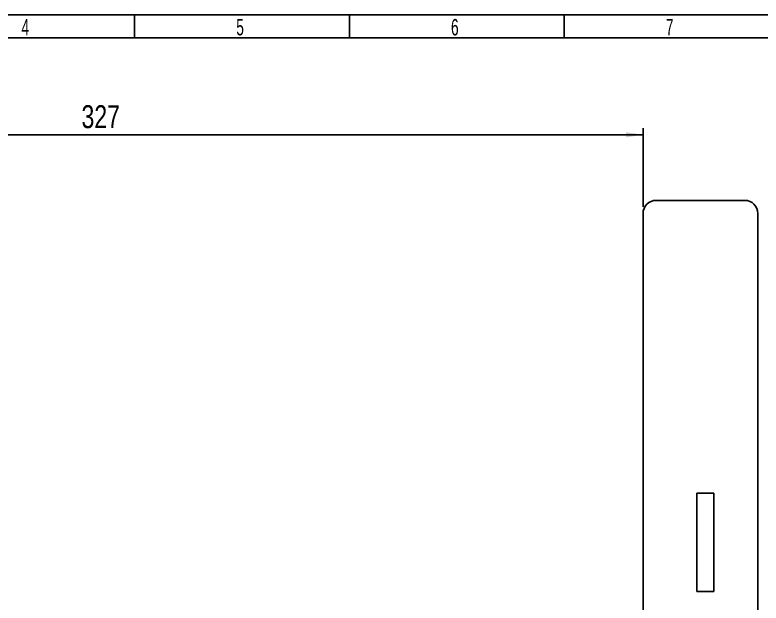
# Model space of a CAD drawing. Header units: millimetres. Extents: x 10 to 411, y 8 to 288.
# Drawn here: x 126.2 to 240, y 198.8 to 288.5 of the extents above; entities that cross this region are included whole.
import ezdxf

# ---------------------------------------------------------------- set-up
doc = ezdxf.new("R2010")
doc.units = ezdxf.units.MM
doc.layers.add('DIMENSIONS', color=124, linetype='Continuous')
doc.layers.add('SLD-0', color=179, linetype='Continuous')
doc.styles.add('SLDTEXTSTYLE1', font='TXT', dxfattribs={"width": 0.75})
doc.styles.add('SLDTEXTSTYLE2', font='TXT', dxfattribs={"width": 0.623711})
doc.dimstyles.new('SLDDIMSTYLE0', dxfattribs={"dimtxt": 3.5, "dimasz": 2.6, "dimexe": 0, "dimexo": 0.0625, "dimgap": 0.875, "dimtad": 1, "dimlfac": 2, "dimrnd": 1e-09, "dimzin": 12, "dimdsep": 46, "dimtxsty": 'SLDTEXTSTYLE1', "dimsah": 1, "dimcen": 0.09, "dimadec": 0, "dimazin": 3, "dimtfac": 1, "dimtofl": 0, "dimtmove": 0, "dimatfit": 3, "dimfxl": 1, "dimfrac": 2, "dimtolj": 1, "dimtzin": 12, "dimarcsym": 0})

# ---------------------------------------------------------------- blocks, each defined once
blk = doc.blocks.new('_D_3')
at = {"layer": 'DIMENSIONS'}
for p, q in [((58.51, 259.23), (58.51, 271.23)), ((222.01, 259.23), (222.01, 271.23)), ((58.51, 270.23), (222.01, 270.23))]:
    blk.add_line(p, q, dxfattribs=at)
for points in [[(58.51, 270.23), (61.11, 269.83), (61.11, 270.63)], [(222.01, 270.23), (219.41, 270.63), (219.41, 269.83)]]:
    blk.add_solid(points, dxfattribs=at)
at = {"layer": 'DIMENSIONS', "insert": (136.38, 274.74), "char_height": 3.5, "attachment_point": 1, "style": 'SLDTEXTSTYLE1'}
blk.add_mtext('327', dxfattribs=at)

msp = doc.modelspace()

# ---------------------------------------------------------------- linework, layer by layer
at = {"color": 7, "linetype": 'Continuous', "lineweight": 25}
for p, q in [((237.5063, 260.2297), (224.0063, 260.2297)), ((222.0063, 258.2297), (222.0063, 186.3297)), ((239.5063, 147.8297), (239.5063, 258.2297)), ((230.2313, 215.5797), (230.2313, 200.5797)), ((232.7813, 215.5797), (230.2313, 215.5797)), ((232.7813, 200.5797), (232.7813, 215.5797)), ((230.2313, 200.5797), (232.7813, 200.5797))]:
    msp.add_line(p, q, dxfattribs=at)
for centre, start, end in [((224.0063, 258.2297), 90, 180), ((237.5063, 258.2297), 0, 90)]:
    msp.add_arc(centre, 2, start, end, dxfattribs=at)
at = {"layer": 'SLD-0'}
for p, q in [((9.7359, 288.4983), (410.5696, 288.4983)), ((144.4359, 284.9983), (144.4359, 288.4983)), ((177.2359, 284.9983), (177.2359, 288.4983)), ((209.9859, 284.9983), (209.9859, 288.4983)), ((13.2108, 285.0057), (406.7359, 285.047))]:
    msp.add_line(p, q, dxfattribs=at)

# ---------------------------------------------------------------- texts
at = {"layer": 'SLD-0', "char_height": 2.5, "attachment_point": 1, "style": 'SLDTEXTSTYLE2'}
for s, insert in [('4', (127.2264, 287.8771)), ('5', (159.9764, 287.8771)), ('6', (192.7264, 287.8771)), ('7', (225.4764, 287.8771))]:
    msp.add_mtext(s, dxfattribs=dict(at, insert=insert))

# ---------------------------------------------------------------- dimensions: what is measured, and where the dimension line sits
at = {"layer": 'DIMENSIONS'}
dim = msp.add_linear_dim(base=(222.0063, 270.2297), p1=(58.5063, 258.2297), p2=(222.0063, 258.2297), dimstyle='SLDDIMSTYLE0', dxfattribs=at)
dim.commit()
dim.dimension.update_dxf_attribs({"geometry": '_D_3', "text_midpoint": (140.2563, 270.2297), "dimtype": 160})

doc.saveas('drawing.dxf')
